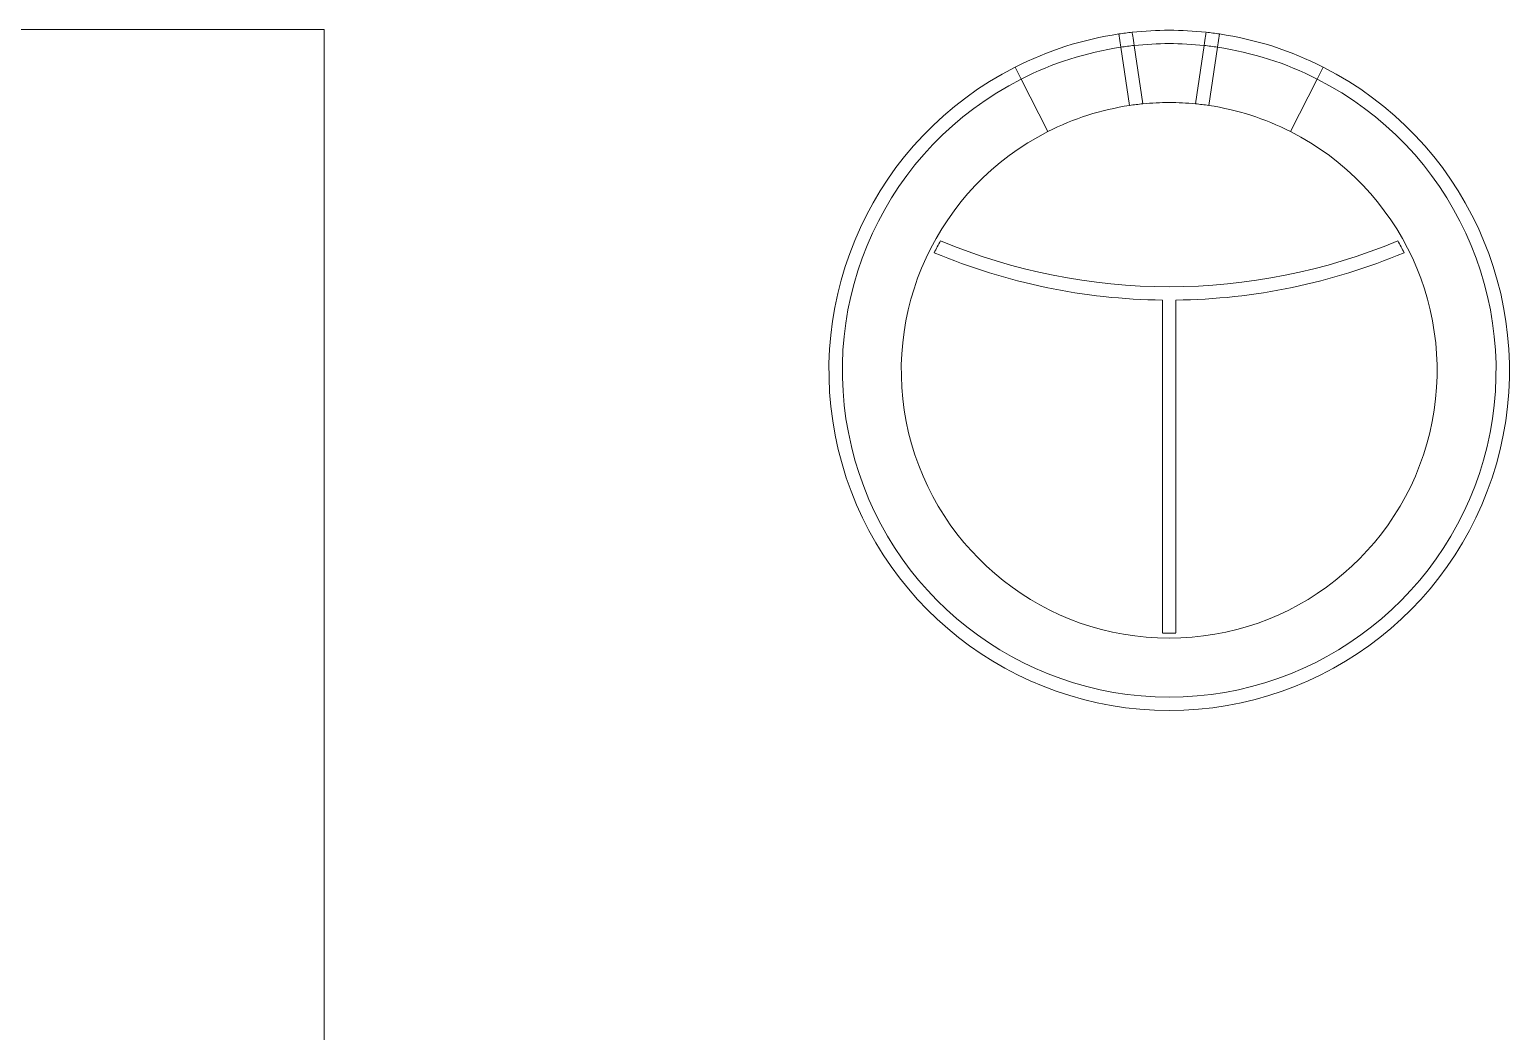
# Model space of a CAD drawing. Header units: millimetres. Extents: x -118 to 1430, y 370 to 1370.
# Drawn here: x 400.86 to 422.95, y 518.72 to 533.69 of the extents above; entities that cross this region are included whole.
import ezdxf

# ---------------------------------------------------------------- set-up
doc = ezdxf.new("R2010")
doc.units = ezdxf.units.MM
doc.layers.add('TANGENT EDGES', color=7, linetype='Continuous', lineweight=0)
doc.layers.add('VISIBLE', color=7, linetype='Continuous', lineweight=0)

msp = doc.modelspace()

# ---------------------------------------------------------------- linework, layer by layer
at = {"layer": 'TANGENT EDGES'}
for p, q in [((417.123, 533.62), (417.152, 533.422)), ((418.593, 533.422), (418.623, 533.62)), ((417.152, 533.422), (417.282, 532.552)), ((417.351, 533.448), (417.481, 532.576)), ((418.265, 532.576), (418.395, 533.448)), ((418.463, 532.552), (418.593, 533.422)), ((415.573, 533.125), (415.663, 532.947)), ((415.663, 532.947), (416.062, 532.162)), ((419.684, 532.162), (420.082, 532.947)), ((420.082, 532.947), (420.173, 533.125))]:
    msp.add_line(p, q, dxfattribs=at)
for centre, radius, start, end in [((417.873, 528.596), 4.88, 98.4901, 116.9206), ((417.871, 528.609), 4.867, 96.138, 98.4933), ((417.873, 528.596), 4.88, 83.8588, 96.1412), ((417.874, 528.609), 4.867, 81.5067, 83.862), ((417.873, 528.596), 4.88, 63.0794, 81.5099), ((417.873, 528.596), 4.88, 116.9206, 63.0794)]:
    msp.add_arc(centre, radius, start, end, dxfattribs=at)
for centre, major_axis, ratio, start_param, end_param in [((417.35, 533.448), (-0.03, 0.198), 0.000328, 4.71129, 6.283185), ((418.395, 533.448), (-0.029, -0.198), 0.000506, -3.141545, -1.570256)]:
    msp.add_ellipse(centre, major_axis=major_axis, ratio=ratio, start_param=start_param, end_param=end_param, dxfattribs=at)
at = {"layer": 'VISIBLE'}
for p, q in [((370.255, 533.685), (405.255, 533.685)), ((405.255, 533.685), (405.255, 504.685)), ((417.323, 533.646), (417.321, 533.646)), ((418.424, 533.646), (418.423, 533.646)), ((417.773, 529.645), (417.773, 524.674)), ((417.973, 524.674), (417.973, 529.645))]:
    msp.add_line(p, q, dxfattribs=at)
for centre, radius, start, end in [((417.873, 528.596), 5.08, 98.4901, 116.9206), ((417.873, 528.596), 5.08, 96.2337, 98.4901), ((417.873, 528.596), 5.08, 83.7845, 96.2155), ((417.873, 528.596), 5.08, 81.5099, 83.7663), ((417.873, 528.596), 5.08, 63.0794, 81.5099), ((417.873, 528.596), 5.08, 116.9206, 270), ((417.873, 528.596), 5.08, 270, 63.0794), ((417.873, 528.596), 4, 98.4901, 116.9206), ((417.872, 528.604), 3.992, 95.6212, 98.4929), ((417.873, 528.596), 4, 90, 95.6241), ((417.873, 528.596), 4, 84.3759, 90), ((417.874, 528.604), 3.992, 81.5071, 84.3788), ((417.873, 528.596), 4, 63.0794, 81.5099), ((417.873, 528.596), 4, 116.9206, 270.0001), ((417.873, 528.596), 4, 269.9999, 63.0794), ((417.866, 528.599), 3.916, 150.4522, 153.3915), ((417.873, 538.684), 8.839, 247.286, 292.714), ((417.879, 528.599), 3.916, 26.6085, 29.5478), ((417.873, 538.684), 9.039, 247.167, 269.3661), ((417.873, 538.684), 9.039, 270.6339, 292.833), ((417.873, 528.588), 3.916, 268.5366, 271.4634)]:
    msp.add_arc(centre, radius, start, end, dxfattribs=at)

doc.saveas('drawing.dxf')
